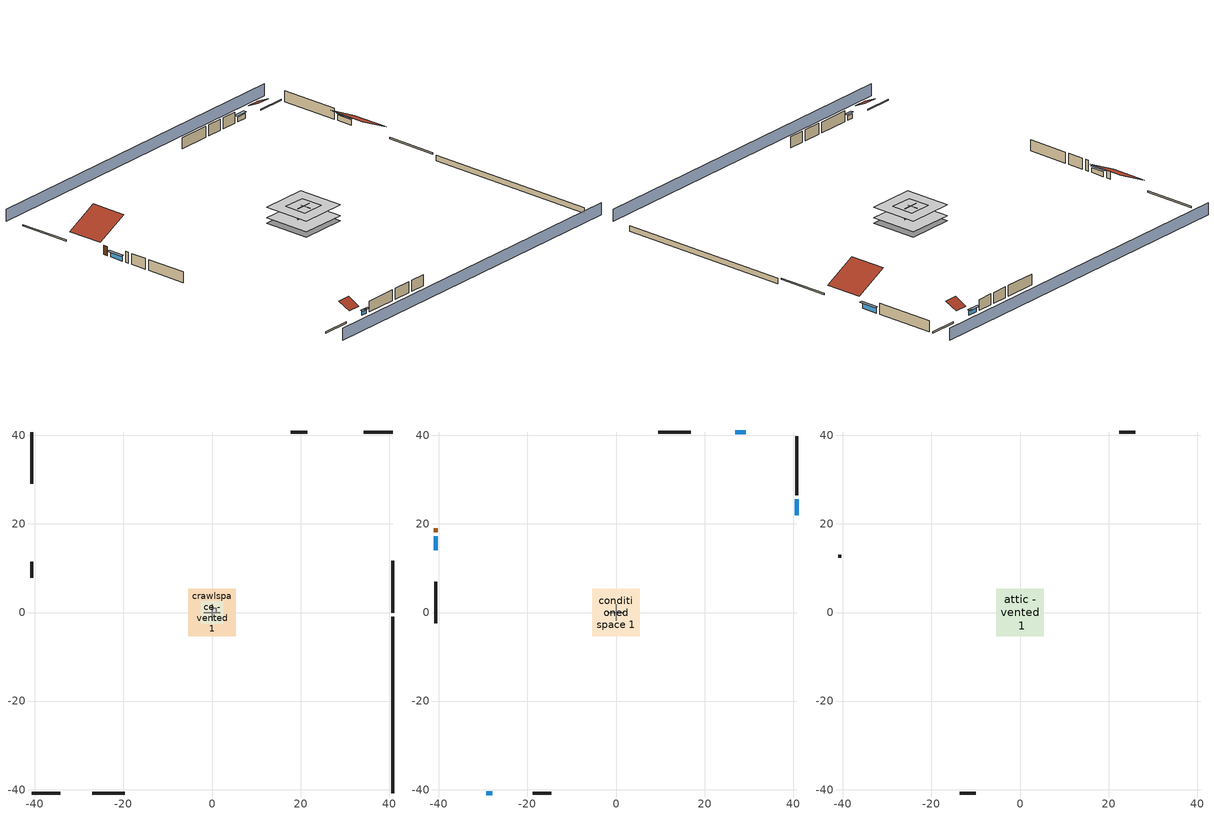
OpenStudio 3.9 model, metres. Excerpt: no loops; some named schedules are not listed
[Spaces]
garage 1
 floor foundation (Slab1 construction): -2.59,-2.59 -2.59,2.59 2.59,2.59 2.59,-2.59 z0
 wall outside (Wall1 construction): -27,-40.77 -19.69,-40.77 z0.3:2.74
 wall outside (Wall2 construction): -40.77,11.48 -40.77,7.82 z0.3:2.74
 wall outside (Wall12 construction): 21.49,40.77 17.84,40.77 z0.3:2.74
 wall to conditioned space 1 (Wall5 construction Reversed): 0,-1.83 0,1.83 z0.3:2.74
 wall to conditioned space 1 (Wall6 construction Reversed): 1.83,0 -1.83,0 z0.3:2.74
crawlspace - vented 1
 floor foundation (Slab2 construction): -5.34,-5.34 -5.34,5.34 5.34,5.34 5.34,-5.34 z-0.91
 wall outside (RimJoist1 construction): 40.77,-0.03 40.77,11.64 z0.3:0.61
 wall outside (RimJoist2 construction): -40.77,-40.77 -34.27,-40.77 z0.3:0.61
 wall outside (RimJoist3 construction): -40.77,40.77 -40.77,29.09 z0.3:0.61
 wall outside (RimJoist4 construction): 40.77,40.77 34.27,40.77 z0.3:0.61
 wall foundation (FoundationWall1 construction): 40.77,-40.77 40.77,-0.96 z-0.91:0.3
central ac airloop ret air space
 floor adiabatic (AdiabaticConst): 0,0 0,1 1,1 1,0 z0
 wall adiabatic (AdiabaticConst): 0,1 0,0 1,0 1,1 0,1 z0:1
 ceiling adiabatic (AdiabaticConst): 1,0 1,1 0,1 0,0 z1
conditioned space 1
 floor to crawlspace - vented 1 (Floor2 construction): -5.34,-5.34 -5.34,5.34 5.34,5.34 5.34,-5.34 z0.3
 wall outside (Wall3 construction): 40.77,26.51 40.77,39.84 z0.3:2.74
 wall outside (Wall4 construction): -18.76,-40.77 -14.57,-40.77 z0.3:2.74
 wall outside (Wall7 construction): -40.77,6.89 -40.77,-2.46 z0.3:2.74
 wall outside (Wall8 construction): 16.91,40.77 9.5,40.77 z0.3:2.74
 wall outside (AdiabaticWallConstruction): 40.77,21.94 40.77,25.58 z0.3:1.52; -29.36,-40.77 -27.93,-40.77 z0.3:1.28; -40.77,17.18 -40.77,14.02 z0.3:1.37; 29.36,40.77 26.98,40.77 z0.3:1.34
 wall outside (AdiabaticWallConstruction 1): -40.77,19.02 -40.77,18.1 z0.3:2.34
 window (WindowConstruction): 40.77,21.94 40.77,25.58 z0.3:1.52
 window (WindowConstruction 1): -29.36,-40.77 -27.93,-40.77 z0.3:1.28
 window (WindowConstruction 2): -40.77,17.18 -40.77,14.02 z0.3:1.37
 window (WindowConstruction 3): 29.36,40.77 26.98,40.77 z0.3:1.34
 door (Door): -40.77,19.02 -40.77,18.1 z0.3:2.34
attic - vented 1
 floor to garage 1 (Floor1 construction): -2.59,-2.59 -2.59,2.59 2.59,2.59 2.59,-2.59 z2.74
 floor to conditioned space 1 (Floor3 construction Reversed): -5.34,-5.34 -5.34,5.34 5.34,5.34 5.34,-5.34 z2.74
 wall outside (Wall9 construction): -13.64,-40.77 -10.01,-40.77 z0.3:2.74
 wall outside (Wall10 construction): 26.05,40.77 22.42,40.77 z0.3:2.74
 wall outside (Wall11 construction): -40.77,13.09 -40.77,12.41 z0.3:2.74
 roof outside (Roof1 construction): 40.77,21.01,2.74 33.22,21.01,6.52 33.22,12.57,6.52 40.77,12.57,2.74
 roof outside (Roof2 construction): -30.29,-40.77,2.74 -30.29,-38.03,4.11 -33.35,-38.03,4.11 -33.35,-40.77,2.74
 roof outside (Roof3 construction): 30.29,40.77,2.74 30.29,38.03,4.11 33.35,38.03,4.11 33.35,40.77,2.74
 roof outside (Roof4 construction): -40.77,19.95,2.74 -33.42,19.95,6.42 -33.42,28.16,6.42 -40.77,28.16,2.74
shading: 40.77,45.34 -40.77,45.34 / -40.77,-45.34 40.77,-45.34 z0:2.74; 40.77,25.88 40.77,21.64 41.38,21.64 41.38,25.88 z1.83; -27.63,-40.77 -29.66,-40.77 -29.66,-41.38 -27.63,-41.38 z1.58; -40.77,13.72 -40.77,17.48 -41.38,17.48 -41.38,13.72 z1.68; 26.68,40.77 29.66,40.77 29.66,41.38 26.68,41.38 z1.65
[Site]
Portland Intl Arpt_OR: Latitude {deg}=45.59; Longitude {deg}=-122.6; Time Zone {hr}=-8; Elevation {m}=33; Terrain=Suburbs; Keep Site Location Information=Yes
[Site:GroundTemperature:Shallow]
10.2558, 8.96328, 8.85977, 9.47314, 11.9355, 14.3863, 16.5111, 17.8571, 17.9714, 16.8767, 14.8061, 12.4304
[Site:WaterMainsTemperature]
Calculation Method=Schedule; Temperature Schedule=mains temperature schedule
[Building]
Building 1
[Material] Roughness=Rough
Name | Thickness {m} | Conductivity {W/m-K} | Density {kg/m3} | Specific Heat {J/kg-K} | Thermal Absorptance | Solar Absorptance | Visible Absorptance
asphalt or fiberglass shingles | 0.00635 | 0.162714 | 1121.4 | 1465.45 | 0.9 | 0.85 | 0.85
roof rigid ins | 0.00281632 | 0.029427 | 32.04 | 1214.23 | 0.9 | 0.7 | 0.7
osb sheathing 0.5 in. | 0.0127 | 0.115458 | 512.64 | 1214.23 | 0.9 | 0.6 | 0.6
composite shingle siding | 0.00635 | 0.162714 | 1121.4 | 1465.45 | 0.9 | 0.7 | 0.7
osb sheathing 0.5 in. 1 | 0.0127 | 0.115458 | 512.64 | 1214.23 | 0.9 | 0.7 | 0.7
wall stud and cavity | 0.1397 | 0.348479 | 139.0536 | 1170.24 | 0.9 | 0.6 | 0.6
wall stud and cavity 1 | 0.1397 | 0.434317 | 139.0536 | 1170.24 | 0.9 | 0.7 | 0.7
gypsum board | 0.0127 | 0.160291 | 801 | 837.4 | 0.9 | 0.6 | 0.6
osb sheathing 0.5 in. 2; osb sheathing 0.5 in. 3 | 0.0127 | 0.115458 | 512.64 | 1214.23
wall stud and cavity 2 | 0.1397 | 0.506836 | 139.0536 | 1170.24 | 0.9 | 0.7 | 0.7
rim joist stud and cavity | 0.0508 | 0.144151 | 50.32683 | 1063.81 | 0.9 | 0.6 | 0.6
ceiling stud and cavity | 0.1397 | 1.39189 | 65.682 | 1177.47 | 0.9 | 0.7 | 0.7
floor stud and cavity | 0.1397 | 0.923637 | 92.3553 | 1139.71 | 0.9 | 0.7 | 0.7
osb sheathing 0.75 in. | 0.01905 | 0.115458 | 512.64 | 1214.23 | 0.9 | 0.7 | 0.7
floor covering | 0.0127 | 0.0433444 | 54.468 | 1339.84 | 0.9 | 0.6 | 0.6
ceiling loosefill ins | 0.0846667 | 0.0480833 | 16.02 | 1046.75 | 0.9 | 0.7 | 0.7
ceiling stud and cavity 1 | 0.1397 | 0.0920385 | 65.682 | 1177.47 | 0.9 | 0.7 | 0.7
concrete 4.0 in. | 0.1016 | 1.803125 | 2242.8 | 837.4 | 0.9 | 0.7 | 0.7
concrete 8.0 in. | 0.2032 | 1.803125 | 2242.8 | 837.4 | 0.9 | 0.7 | 0.7
soil 0.5 in. | 0.0127 | 1.3848 | 1842.3 | 418.7 | 0.9 | 0.7 | 0.7
wood siding; wood siding 1 | 0.0254 | 0.102417 | 544.68 | 1172.36
wall rigid ins | 0.512978 | 0.029427 | 32.04 | 1214.23 | 0.9 | 0.7 | 0.7
wall stud and cavity 3 | 0.0889 | 0.380278 | 52.3479 | 1209.89 | 0.9 | 0.7 | 0.7
door material | 0.04445 | 0.0612267 | 512.64 | 1214.23 | 0.9 | 0.7 | 0.7
wall stud and cavity 4 | 0.0889 | 0.391764 | 83.0341 | 1211.67 | 0.9 | 0.7 | 0.7
furniture material conditioned space 1; furniture material garage 1 | 0.1524 | 0.115458 | 640.8 | 1214.23 | 0.9 | 0.6 | 0.6
[Construction]
Roof1 construction; Roof2 construction; Roof3 construction; Roof4 construction: asphalt or fiberglass shingles, roof rigid ins, osb sheathing 0.5 in.
Wall1 construction; Wall2 construction: composite shingle siding, osb sheathing 0.5 in. 1, wall stud and cavity
Wall3 construction; Wall4 construction: composite shingle siding, osb sheathing 0.5 in. 1, wall stud and cavity 1, gypsum board
Wall5 construction Reversed: gypsum board, wall stud and cavity 2, osb sheathing 0.5 in. 2
Wall6 construction Reversed: gypsum board, wall stud and cavity 2, osb sheathing 0.5 in. 3
Wall7 construction; Wall8 construction: composite shingle siding, osb sheathing 0.5 in. 3, wall stud and cavity 1, gypsum board
Wall9 construction; Wall10 construction; Wall11 construction; Wall12 construction: composite shingle siding, osb sheathing 0.5 in. 3, wall stud and cavity
RimJoist1 construction; RimJoist2 construction; RimJoist3 construction; RimJoist4 construction: composite shingle siding, rim joist stud and cavity
Floor1 construction: ceiling stud and cavity
Floor2 construction: floor stud and cavity, osb sheathing 0.75 in., floor covering
Floor3 construction Reversed: gypsum board, ceiling stud and cavity 1, ceiling loosefill ins
Slab1 construction: concrete 4.0 in.
FoundationWall1 construction: concrete 8.0 in.
Slab2 construction: soil 0.5 in.
WindowConstruction; WindowConstruction 1; WindowConstruction 2; WindowConstruction 3: WindowMaterial
AdiabaticWallConstruction: wood siding, wall rigid ins, wall stud and cavity 3, gypsum board
Door: door material
AdiabaticWallConstruction 1: wood siding 1, wall rigid ins, wall stud and cavity 3, gypsum board
PartitionWallConstruction: gypsum board, wall stud and cavity 4, gypsum board
furniture construction conditioned space 1: furniture material conditioned space 1
furniture construction garage 1: furniture material garage 1
AdiabaticConst: Adiabatic
[WindowMaterial:SimpleGlazingSystem]
WindowMaterial: U-Factor {W/m2-K}=2.15764; Solar Heat Gain Coefficient=0.44
[Material:NoMass]
Adiabatic: Roughness=Rough; Thermal Resistance {m2-K/W}=176.1
[ThermalZone] Multiplier=1; Use Ideal Air Loads=No
Name | Volume {m3} | Thermostat
conditioned space | 278.185 | conditioned space temperature setpoint
attic - vented | 124.583
garage | 65.242
crawlspace - vented | 139.092
central ac airloop ret air zone | 1
[Sizing:Zone] Zone Cooling Design Supply Air Temperature Input Method=SupplyAirTemperature; Zone Cooling Design Supply Air Temperature {C}=14; Zone Cooling Design Supply Air Temperature Difference {deltaC}=11.11; Zone Heating Design Supply Air Temperature Input Method=SupplyAirTemperature; Zone Heating Design Supply Air Temperature {C}=40; Zone Heating Design Supply Air Temperature Difference {deltaC}=11.11; Zone Cooling Design Supply Air Humidity Ratio {kg-H2O/kg-air}=0.0085; Zone Heating Design Supply Air Humidity Ratio {kg-H2O/kg-air}=0.008; Cooling Design Air Flow Method=DesignDay; Heating Design Air Flow Method=DesignDay; Account for Dedicated Outdoor Air System=No; Dedicated Outdoor Air System Control Strategy=NeutralSupplyAir; Dedicated Outdoor Air Low Setpoint Temperature for Design {C}=autosize; Dedicated Outdoor Air High Setpoint Temperature for Design {C}=autosize; Zone Load Sizing Method=Sensible Load Only No Latent Load; Zone Latent Cooling Design Supply Air Humidity Ratio Input Method=HumidityRatioDifference; Zone Cooling Design Supply Air Humidity Ratio Difference {kgWater/kgDryAir}=0.005; Zone Latent Heating Design Supply Air Humidity Ratio Input Method=HumidityRatioDifference; Zone Humidification Design Supply Air Humidity Ratio Difference {kgWater/kgDryAir}=0.005; Sizing Option=Coincident
attic - vented; garage; crawlspace - vented; central ac airloop ret air zone
[Space]
Name | Thermal Zone | Volume {m3}
conditioned space 1 | conditioned space | 278.185
attic - vented 1 | attic - vented | 124.583
garage 1 | garage | 65.242
crawlspace - vented 1 | crawlspace - vented | 139.092
central ac airloop ret air space | central ac airloop ret air zone
[ThermostatSetpoint:DualSetpoint]
conditioned space temperature setpoint: Heating Setpoint Temperature Schedule=heating setpoint; Cooling Setpoint Temperature Schedule=cooling setpoint; Temperature Difference Between Cutout And Setpoint {deltaC}=0
[Foundation:Kiva] Wall Depth Below Slab {m}=0.2032
Name | Initial Indoor Air Temperature {C} | Wall Height Above Grade {m}
Foundation Kiva 1 | 13.4258 | 0.1016
Foundation Kiva 2 | 8.08325 | 0.3048
[Foundation:Kiva:Settings]
Soil Conductivity {W/m-K}=1.3848; Soil Density {kg/m3}=1842.3; Soil Specific Heat {J/kg-K}=418.7; Ground Solar Absorptivity=0.9; Ground Thermal Absorptivity=0.9; Ground Surface Roughness {m}=0.03; Far-Field Width {m}=40; Deep-Ground Boundary Condition=ZeroFlux; Deep-Ground Depth {m}=40; Minimum Cell Dimension {m}=0.2; Maximum Cell Growth Coefficient=3; Simulation Timestep=Timestep
[SurfaceProperty:ExposedFoundationPerimeter] Exposed Perimeter Calculation Method=TotalExposedPerimeter
Name | Total Exposed Perimeter {m}
Slab1 | 14.6304
Slab2 | 39.80688
[SurfaceProperty:IncidentSolarMultiplier] Incident Solar Multiplier=1; Incident Solar Multiplier Schedule=trans schedule winter=0.85 summer=0.7
Window1; Window2; Window3; Window4
[InternalMass:Definition] Design Level Calculation Method=SurfaceArea
Name | Construction | Surface Area {m2}
partition wall mass | PartitionWallConstruction | 114.085
furniture mass conditioned space 1 | furniture construction conditioned space 1 | 45.63397
furniture mass garage 1 | furniture construction garage 1 | 2.67561
[InternalMass] Multiplier=1
Name | Internal Mass Definition | Space or SpaceType
partition wall mass | partition wall mass | conditioned space 1
furniture mass conditioned space 1 | furniture mass conditioned space 1 | conditioned space 1
furniture mass garage 1 | furniture mass garage 1 | garage 1
[EnergyManagementSystem:Sensor]
Name | Output Variable or Output Meter Index Key | Output Variable or Output Meter
water_heater_amb_temp; fridge_tin_s_1 | garage | Zone Mean Air Temperature
water_heater_amb_rh | garage | Zone Air Relative Humidity
water_heater_T_set | water heater setpoint | Schedule Value
out_pb_s |  | Site Outdoor Air Barometric Pressure
out_wt_s |  | Site Outdoor Air Humidity Ratio
site_vw_s |  | Site Wind Speed
cool_season | cooling season schedule | Schedule Value
central_ac_airloop_AH_MFR_s | Node 7 | System Node Mass Flow Rate
central_ac_airloop_AH_VFR_s | Node 7 | System Node Current Density Volume Flow Rate
central_ac_airloop_AH_Tout_s | Node 7 | System Node Temperature
central_ac_airloop_AH_Wout_s | Node 7 | System Node Humidity Ratio
central_ac_airloop_RA_T_s | Node 10 | System Node Temperature
central_ac_airloop_Ra_W_s | Node 10 | System Node Humidity Ratio
central_ac_airloop_0_DZ_T_s | crawlspace - vented | Zone Air Temperature
central_ac_airloop_0_DZ_W_s | crawlspace - vented | Zone Mean Air Humidity Ratio
natural_vent_s | natural vent schedule | Schedule Value
htg_sp_s | heating setpoint | Schedule Value
clg_sp_s | cooling setpoint | Schedule Value
mech_vent_range_fan_0_sch_s | mech vent range fan 0 schedule | Schedule Value
mech_vent_bath_fan_0_sch_s | mech vent bath fan 0 schedule | Schedule Value
clothes_dryer_exhaust_0_sch_s | clothes_dryer | Schedule Value
htg_load_cond |  | Heating:EnergyTransfer:Zone:CONDITIONED SPACE
clg_load_cond |  | Cooling:EnergyTransfer:Zone:CONDITIONED SPACE
htg_load_duct |  | Heating:EnergyTransfer:Zone:CENTRAL AC AIRLOOP RET AIR ZONE
clg_load_duct |  | Cooling:EnergyTransfer:Zone:CENTRAL AC AIRLOOP RET AIR ZONE
s_conv | Floor2 | Surface Inside Face Convection Heat Gain Energy
s_ig | Floor2 | Surface Inside Face Internal Gains Radiation Heat Gain Energy
s_sol | Floor2 | Surface Inside Face Solar Radiation Heat Gain Energy
s_lgt | Floor2 | Surface Inside Face Lights Radiation Heat Gain Energy
s_surf | Floor2 | Surface Inside Face Net Surface Thermal Radiation Heat Gain Energy
s_conv_1 | Floor3 | Surface Inside Face Convection Heat Gain Energy
s_ig_1 | Floor3 | Surface Inside Face Internal Gains Radiation Heat Gain Energy
s_sol_1 | Floor3 | Surface Inside Face Solar Radiation Heat Gain Energy
s_lgt_1 | Floor3 | Surface Inside Face Lights Radiation Heat Gain Energy
s_surf_1 | Floor3 | Surface Inside Face Net Surface Thermal Radiation Heat Gain Energy
ss_sol | Door1 | Surface Inside Face Solar Radiation Heat Gain Energy
ss_lgt | Door1 | Surface Inside Face Lights Radiation Heat Gain Energy
ss_conv | Door1 | Surface Inside Face Convection Heat Gain Energy
ss_ig | Door1 | Surface Inside Face Internal Gains Radiation Heat Gain Energy
ss_surf | Door1 | Surface Inside Face Net Surface Thermal Radiation Heat Gain Energy
ss_conv_1 | Window1 | Surface Inside Face Convection Heat Gain Energy
ss_ig_1 | Window1 | Surface Inside Face Internal Gains Radiation Heat Gain Energy
ss_surf_1 | Window1 | Surface Inside Face Net Surface Thermal Radiation Heat Gain Energy
ss_trans_in | Window1 | Surface Window Transmitted Solar Radiation Rate
ss_back_out | Window1 | Surface Window Shortwave from Zone Back Out Window Heat Transfer Rate
ss_trans_out | Window1 | Surface Inside Face Initial Transmitted Diffuse Transmitted Out Window Solar Radiation Rate
ss_conv_2 | Window2 | Surface Inside Face Convection Heat Gain Energy
ss_ig_2 | Window2 | Surface Inside Face Internal Gains Radiation Heat Gain Energy
ss_surf_2 | Window2 | Surface Inside Face Net Surface Thermal Radiation Heat Gain Energy
ss_trans_in_1 | Window2 | Surface Window Transmitted Solar Radiation Rate
ss_back_out_1 | Window2 | Surface Window Shortwave from Zone Back Out Window Heat Transfer Rate
ss_trans_out_1 | Window2 | Surface Inside Face Initial Transmitted Diffuse Transmitted Out Window Solar Radiation Rate
ss_conv_3 | Window3 | Surface Inside Face Convection Heat Gain Energy
ss_ig_3 | Window3 | Surface Inside Face Internal Gains Radiation Heat Gain Energy
ss_surf_3 | Window3 | Surface Inside Face Net Surface Thermal Radiation Heat Gain Energy
ss_trans_in_2 | Window3 | Surface Window Transmitted Solar Radiation Rate
ss_back_out_2 | Window3 | Surface Window Shortwave from Zone Back Out Window Heat Transfer Rate
ss_trans_out_2 | Window3 | Surface Inside Face Initial Transmitted Diffuse Transmitted Out Window Solar Radiation Rate
ss_conv_4 | Window4 | Surface Inside Face Convection Heat Gain Energy
[OtherEquipment:Definition] Design Level Calculation Method=EquipmentLevel
Name | Design Level {W} | Fraction Latent | Fraction Radiant | Fraction Lost
water heater sens; central ac airloop_0 SupSensLkToCond; central ac airloop_0 SupCondToLv; central ac airloop_0 RetCondToRP; central ac airloop_0 RetSensLkToRP; central ac airloop_0 SupCondToDZ; central ac airloop_0 RetCondToDZ; central ac airloop_0 SupSensLkToDZ; mech vent house fan sensible load | 0 | 0 | 0 | 0
water heater lat; central ac airloop_0 SupLatLkToCond; central ac airloop_0 RetLatLkToRP; central ac airloop_0 SupLatLkToDZ; mech vent house fan latent load | 0 | 1 | 0 | 0
water heater energy adjustment1 | 0.01 | 0 | 0 | 1
clothes dryer 2 | 0 | 0.015 | 0.081 | 0.85
cooking range 2 | 0 | 0.08 | 0.432 | 0.2
misc grill | 519.174 | 0 | 0 | 1
general water use sensible | -98.09 | 0 | 0.6 | 0
general water use latent | 99.529 | 1 | 0 | 0
[OtherEquipment]
Name | Other Equipment Definition | Space or SpaceType | Schedule | Fuel Type
water heater sens | water heater sens | garage 1 | Always On Discrete
water heater lat | water heater lat | garage 1 | Always On Discrete
water heater energy adjustment1 | water heater energy adjustment1 | garage 1 | Always On Discrete | Electricity
clothes dryer 1 | clothes dryer 2 | conditioned space 1 | clothes_dryer | Electricity
cooking range 1 | cooking range 2 | conditioned space 1 | cooking_range | Electricity
misc grill | misc grill | conditioned space 1 | misc grill schedule | NaturalGas
general water use sensible | general water use sensible | conditioned space 1 | general water use schedule
general water use latent | general water use latent | conditioned space 1 | general water use schedule
central ac airloop_0 SupSensLkToCond | central ac airloop_0 SupSensLkToCond | conditioned space 1 | Always On Discrete
central ac airloop_0 SupLatLkToCond | central ac airloop_0 SupLatLkToCond | conditioned space 1 | Always On Discrete
central ac airloop_0 SupCondToLv | central ac airloop_0 SupCondToLv | conditioned space 1 | Always On Discrete
central ac airloop_0 RetCondToRP | central ac airloop_0 RetCondToRP | central ac airloop ret air space | Always On Discrete
central ac airloop_0 RetSensLkToRP | central ac airloop_0 RetSensLkToRP | central ac airloop ret air space | Always On Discrete
central ac airloop_0 RetLatLkToRP | central ac airloop_0 RetLatLkToRP | central ac airloop ret air space | Always On Discrete
central ac airloop_0 SupCondToDZ | central ac airloop_0 SupCondToDZ | crawlspace - vented 1 | Always On Discrete
central ac airloop_0 RetCondToDZ | central ac airloop_0 RetCondToDZ | crawlspace - vented 1 | Always On Discrete
central ac airloop_0 SupSensLkToDZ | central ac airloop_0 SupSensLkToDZ | crawlspace - vented 1 | Always On Discrete
central ac airloop_0 SupLatLkToDZ | central ac airloop_0 SupLatLkToDZ | crawlspace - vented 1 | Always On Discrete
mech vent house fan sensible load | mech vent house fan sensible load | conditioned space 1 | Always On Discrete
mech vent house fan latent load | mech vent house fan latent load | conditioned space 1 | Always On Discrete
[ElectricEquipment:Definition] Design Level Calculation Method=EquipmentLevel
Name | Design Level {W} | Fraction Latent | Fraction Radiant | Fraction Lost
clothes washer | 274.492 | 0.03 | 0.162 | 0.7
clothes dryer | 7398.49 | 0.015 | 0.081 | 0.85
dishwasher | 471.592 | 0.3 | 0.18 | 0.4
fridge | 51.9007 | 0 | 0.6 | 0
fridge 2 | 80.4475 | 0 | 0.6 | 0
freezer | 194.914 | 0 | 0.6 | 0
cooking range | 1901.79 | 0.08 | 0.432 | 0.2
misc tv | 1351.01 | 0 | 0.6 | 0
misc plug loads | 858.079 | 0.021 | 0.558 | 0.049
whole house fan; mech vent house fan | 0 | 0 | 0 | 1
mech vent house fan cfis | 0 | 0 | 0 | 0
mech vent range fan 0; mech vent bath fan 0 | 30 | 0 | 0 | 1
[ElectricEquipment]
Name | Electric Equipment Definition | Space or SpaceType | Schedule
clothes washer | clothes washer | conditioned space 1 | clothes_washer
clothes dryer | clothes dryer | conditioned space 1 | clothes_dryer
dishwasher | dishwasher | conditioned space 1 | dishwasher
fridge | fridge | conditioned space 1 | fridge schedule
fridge 1 | fridge 2 | garage 1 | fridge schedule 1
freezer | freezer | garage 1 | freezer schedule
cooking range | cooking range | conditioned space 1 | cooking_range
misc tv | misc tv | conditioned space 1 | plug_loads_tv
misc plug loads | misc plug loads | conditioned space 1 | plug_loads_other
whole house fan | whole house fan | conditioned space 1 | Always On Discrete
mech vent house fan | mech vent house fan | conditioned space 1 | mech vent house fan schedule
mech vent house fan cfis | mech vent house fan cfis | conditioned space 1 | mech vent house fan cfis schedule
mech vent range fan 0 | mech vent range fan 0 | conditioned space 1 | mech vent range fan 0 schedule
mech vent bath fan 0 | mech vent bath fan 0 | conditioned space 1 | mech vent bath fan 0 schedule
[WaterUse:Equipment:Definition]
Name | Peak Flow Rate {m3/s}
clothes washer | 1.49908e-05
dishwasher | 7.09245e-06
[Lights:Definition] Design Level Calculation Method=LightingLevel; Fraction Radiant=0.6; Fraction Visible=0.2; Return Air Fraction=0
Name | Lighting Level {W}
interior lighting | 306.214
garage lighting | 15.5162
[Lights] Fraction Replaceable=1
Name | Lights Definition | Space or SpaceType | Schedule
interior lighting | interior lighting | conditioned space 1 | lighting_interior
garage lighting | garage lighting | garage 1 | lighting_garage
[Exterior:Lights:Definition]
exterior lighting: Design Level {W}=9.28603
[Exterior:Lights]
exterior lighting: Exterior Lights Definition=exterior lighting; Schedule=exterior lighting schedule
[People:Definition]
occupants: Number of People Calculation Method=People; Number of People {people}=5; Fraction Radiant=0.314171; Sensible Heat Fraction=0.56303; Carbon Dioxide Generation Rate {m3/s-W}=0; Enable ASHRAE 55 Comfort Warnings=No; Mean Radiant Temperature Calculation Type=EnclosureAveraged
[People]
occupants: People Definition=occupants; Space or SpaceType=conditioned space 1; Number of People Schedule=occupants; Activity Level Schedule=occupants activity schedule; Multiplier=1
[ZoneMixing] Schedule=Always On Continuous; Design Flow Rate Calculation Method=Flow/Zone; Design Flow Rate {m3/s}=0
Name | Zone or Space | Source Zone or Space
central ac airloop_0 ZoneMixDZToCond mix | conditioned space | crawlspace - vented
central ac airloop_0 ZoneMixCondToDZ mix | crawlspace - vented | conditioned space
whole house fan mix | attic - vented | conditioned space
[SpaceInfiltration:DesignFlowRate] Schedule=Always On Discrete
Name | Space or SpaceType | Design Flow Rate Calculation Method | Design Flow Rate {m3/s} | Air Changes per Hour {1/hr} | Constant Term Coefficient | Temperature Term Coefficient | Velocity Term Coefficient | Velocity Squared Term Coefficient
natural vent flow; whole house fan flow; infil flow | conditioned space 1 | Flow/Space | 0
infil crawlspace - vented 1 | crawlspace - vented 1 | AirChanges/Hour |  | 2.6013 | 1 | 0 | 0 | 0
crawlspace_vented 1 duct leakage imbalance infil flow | crawlspace - vented 1 | Flow/Space | 0
[SpaceInfiltration:EffectiveLeakageArea] Schedule=Always On Discrete
Name | Space or SpaceType | Effective Air Leakage Area {cm2} | Stack Coefficient | Wind Coefficient
infil garage 1 | garage 1 | 203.878 | 0.000129147 | 4.64657e-05
infil attic - vented 1 | attic - vented 1 | 4694.23 | 0.000184533 | 3.63581e-05
